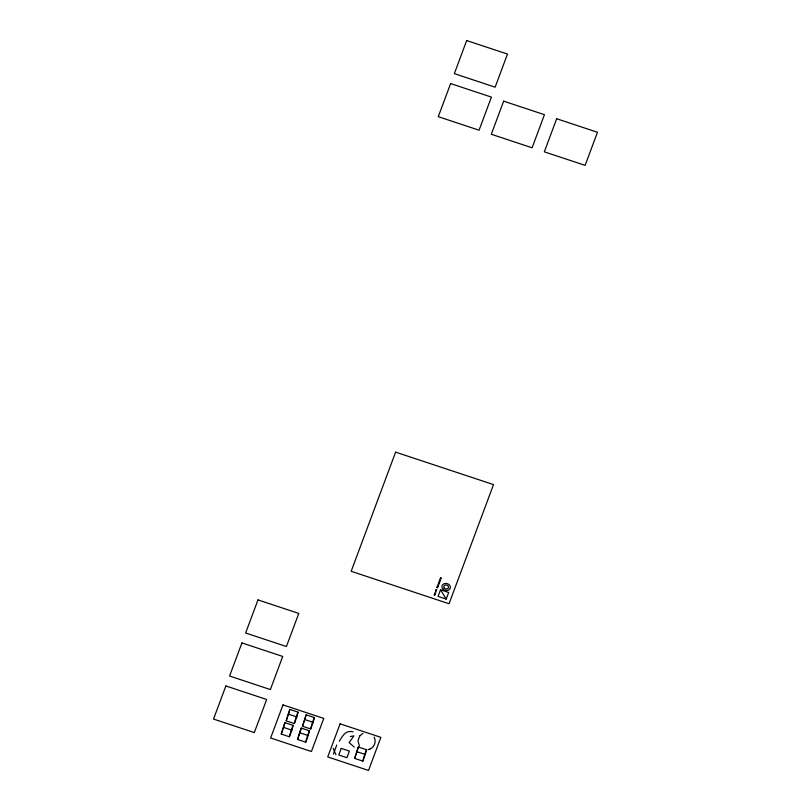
<?xml version="1.0" encoding="UTF-8"?>
<svg xmlns="http://www.w3.org/2000/svg" width="811" height="811" viewBox="0 0 811 811"><rect width="100%" height="100%" fill="white"/><g stroke="black" fill="none" stroke-linecap="round" stroke-linejoin="round"><path stroke-width="1.22" d="M281.265 734.077L284.925 722.662L293.085 725.369L291.889 730.153L289.415 736.773L281.265 734.077L284.925 722.662M286.202 720.837L289.862 709.422L298.022 712.129L296.826 716.924L294.363 723.544L286.202 720.837L289.862 709.422M289.415 736.773L290.318 733.185M294.363 723.544L295.255 719.945M297.576 739.48L301.246 728.075L309.396 730.782L308.2 735.567L305.737 742.187L297.576 739.48L301.246 728.075M302.513 726.24L306.183 714.836L314.344 717.542L313.147 722.327L310.674 728.947L302.513 726.24L306.183 714.836M305.737 742.187L306.629 738.598M310.674 728.947L311.566 725.358M354.681 758.417L358.35 747.012L366.511 749.719L365.315 754.504L362.841 761.123L354.681 758.417L358.35 747.012M362.841 761.123L364.038 756.339M290.612 731.988L293.085 725.369M295.549 718.749L298.022 712.129M306.933 737.402L309.396 730.782M311.87 724.162L314.344 717.542M333.362 754.139L336.758 745.035M364.453 755.234L366.511 749.719M440.525 589.769L438.062 596.389L446.222 599.096L448.686 592.476L440.525 589.769L446.222 599.096M359.618 736.084L357.955 741.041L359.435 746.008M359.516 736.226L362.943 733.357M339.322 741.234C342.485 736.114 345.587 729.738 353.13 731.867M370.171 748.969C374.581 747.083 376.517 741.234 374.124 737.077M368.062 749.638L370.009 749.05M350.261 736.5L353.931 735.861L349.115 742.623L354.306 747.134M438.001 584.255L439.177 584.153M434.797 592.851L435.973 592.75M437.717 587.863L436.774 587.549M440.535 577.797L441.356 578.071M440.434 578.081L441.062 578.294M440.282 578.496L440.91 578.709M440.069 579.064L440.586 579.236M439.674 580.108L440.201 580.281M439.501 580.23L440.525 580.575M439.461 580.676L439.988 580.858M439.258 580.889L440.008 581.142M438.974 581.984L439.795 582.247M438.873 582.268L439.501 582.48M438.721 582.683L439.349 582.886M438.66 582.835L439.177 583.008M438.508 583.251L439.025 583.423M437.727 585.339L438.244 585.512M437.555 585.461L438.579 585.795M437.514 585.907L438.031 586.079M437.311 586.12L438.052 586.363M437.017 586.89L437.656 587.093M436.865 587.296L437.616 587.549M436.146 589.556L436.673 589.729M435.821 590.094L436.571 590.337M435.882 590.286L436.399 590.459M435.72 590.702L436.247 590.874M435.507 591.27L436.034 591.442M434.564 593.804L435.385 594.078M434.463 594.088L435.091 594.301M434.311 594.504L434.939 594.706M434.098 595.071L434.615 595.244M288.665 714.217L296.826 716.924M304.987 719.621L313.147 722.327M283.728 727.457L291.889 730.153M300.05 732.86L308.2 735.567M357.154 751.797L365.315 754.504M333.199 748.279L335.936 754.717M225.874 685.954L213.526 719.053L254.319 732.576L266.667 699.477L225.874 685.954M241.931 642.93L229.584 676.019L270.367 689.553L282.715 656.454L241.931 642.93M257.979 599.897L245.632 632.996L286.425 646.519L298.772 613.42L257.979 599.897M450.632 83.574L438.275 116.672L479.068 130.196L491.415 97.107L450.632 83.574M466.68 40.55L454.332 73.649L495.126 87.172L507.473 54.073L466.68 40.55M503.651 101.162L491.304 134.261L532.097 147.784L544.445 114.686L503.651 101.162M282.978 704.891L270.631 737.99L311.424 751.513L323.771 718.414L282.978 704.891M395.616 452.143L351.163 571.289L449.061 603.749L493.524 484.603L395.616 452.143M556.681 118.741L544.333 151.839L585.126 165.373L597.474 132.274L556.681 118.741M340.093 723.828L327.735 756.927L368.529 770.45L380.876 737.351L340.093 723.828M341.238 748.381L338.775 755L346.926 757.707L349.399 751.087L341.238 748.381M444.469 588.259A2.403 1.967 14 0 0 448.453 587.671A2.403 1.967 14 0 0 445.533 585.015A2.403 1.967 14 0 0 444.469 588.259M443.262 589.364A4.308 3.528 14 0 0 450.308 588.097A4.308 3.528 14 0 0 444.884 583.484A4.308 3.528 14 0 0 443.262 589.364"/></g></svg>
